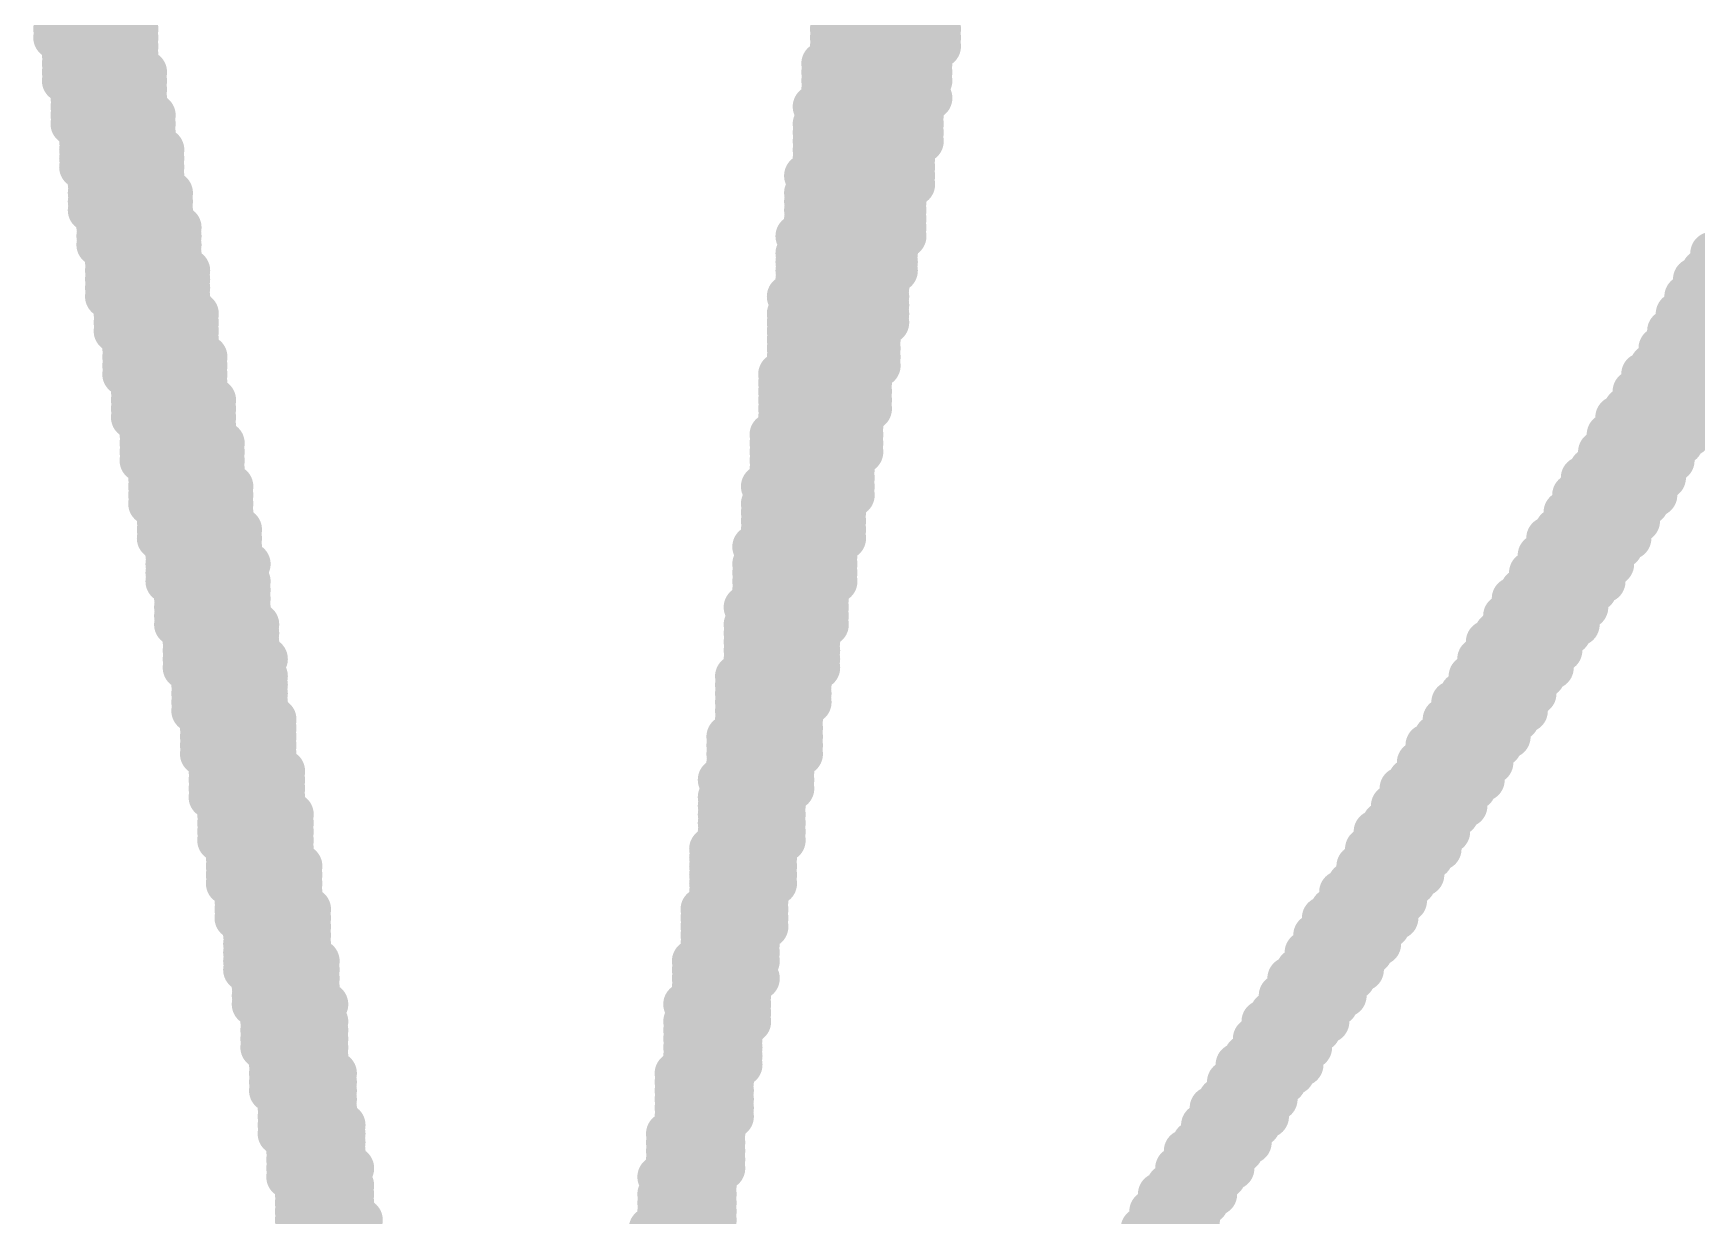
# Model space of a CAD drawing. Extents: x 0 to 224, y 0 to 219.
# Drawn here: x 15.682 to 17.64, y 41.163 to 42.555 of the extents above; entities that cross this region are included whole.
import ezdxf

# ---------------------------------------------------------------- set-up
doc = ezdxf.new("R2010")
doc.units = 0
doc.layers.add('2D_LINE_26', color=5, linetype='CONTINUOUS')

# ---------------------------------------------------------------- blocks, each defined once
blk = doc.blocks.new('SMOOTH_0$0508')
at = {"const_width": 0.0254}
blk.add_lwpolyline([(-0.0127, 0, 1), (0.0127, 0, 1)], format="xyb", close=True, dxfattribs=at)
blk = doc.blocks.new('DRAWING_1')
at = {"layer": '2D_LINE_26', "const_width": 0.0508}
for points in [[(3.00736, 12.10056), (3.09372, 12.10056)], [(3.92176, 12.10056), (4.04876, 12.10056)], [(3.00736, 12.0904), (3.09372, 12.0904)], [(3.00736, 12.08024), (3.10388, 12.08024)], [(3.92176, 12.0904), (4.04876, 12.0904)], [(3.92176, 12.08024), (4.04876, 12.08024)], [(3.00736, 12.07008), (3.10388, 12.07008)], [(3.01752, 12.05992), (3.10388, 12.05992)], [(3.92176, 12.07008), (4.04876, 12.07008)], [(3.92176, 12.05992), (4.04876, 12.05992)], [(3.01752, 12.04976), (3.10388, 12.04976)], [(3.01752, 12.0396), (3.10388, 12.0396)], [(3.9116, 12.0396), (4.0386, 12.0396)], [(3.92176, 12.04976), (4.0386, 12.04976)], [(3.01752, 12.02944), (3.11404, 12.02944)], [(3.01752, 12.01928), (3.11404, 12.01928)], [(3.9116, 12.02944), (4.0386, 12.02944)], [(3.9116, 12.01928), (4.0386, 12.01928)], [(3.02768, 12.00912), (3.11404, 12.00912)], [(3.02768, 11.99896), (3.11404, 11.99896)], [(3.9116, 12.00912), (4.02844, 12.00912)], [(3.9116, 11.99896), (4.0386, 11.99896)], [(3.02768, 11.9888), (3.11404, 11.9888)], [(3.90144, 11.9888), (4.02844, 11.9888)], [(3.02768, 11.97864), (3.1242, 11.97864)], [(3.02768, 11.96848), (3.1242, 11.96848)], [(3.90144, 11.96848), (4.02844, 11.96848)], [(3.9116, 11.97864), (4.02844, 11.97864)], [(3.03784, 11.95832), (3.1242, 11.95832)], [(3.03784, 11.94816), (3.1242, 11.94816)], [(3.90144, 11.95832), (4.02844, 11.95832)], [(3.90144, 11.94816), (4.02844, 11.94816)], [(3.03784, 11.938), (3.13436, 11.938)], [(3.03784, 11.92784), (3.13436, 11.92784)], [(3.90144, 11.938), (4.01828, 11.938)], [(3.90144, 11.92784), (4.01828, 11.92784)], [(3.03784, 11.91768), (3.13436, 11.91768)], [(3.048, 11.90752), (3.13436, 11.90752)], [(3.89128, 11.90752), (4.01828, 11.90752)], [(3.90144, 11.91768), (4.01828, 11.91768)], [(3.048, 11.89736), (3.13436, 11.89736)], [(3.048, 11.8872), (3.14452, 11.8872)], [(3.89128, 11.8872), (4.00812, 11.8872)], [(3.90144, 11.89736), (4.01828, 11.89736)], [(3.048, 11.87704), (3.14452, 11.87704)], [(3.048, 11.86688), (3.14452, 11.86688)], [(3.89128, 11.87704), (4.00812, 11.87704)], [(3.89128, 11.86688), (4.00812, 11.86688)], [(3.05816, 11.85672), (3.14452, 11.85672)], [(3.05816, 11.84656), (3.15468, 11.84656)], [(3.89128, 11.85672), (4.00812, 11.85672)], [(3.89128, 11.84656), (4.00812, 11.84656)], [(3.05816, 11.8364), (3.15468, 11.8364)], [(3.05816, 11.82624), (3.15468, 11.82624)], [(3.88112, 11.8364), (4.00812, 11.8364)], [(3.89128, 11.82624), (3.99796, 11.82624)], [(3.06832, 11.81608), (3.15468, 11.81608)], [(3.06832, 11.80592), (3.15468, 11.80592)], [(3.88112, 11.81608), (3.99796, 11.81608)], [(3.88112, 11.80592), (3.99796, 11.80592)], [(4.95808, 11.81608), (5.04444, 11.81608)], [(4.95808, 11.80592), (5.04444, 11.80592)], [(3.06832, 11.79576), (3.16484, 11.79576)], [(3.06832, 11.7856), (3.16484, 11.7856)], [(3.88112, 11.79576), (3.99796, 11.79576)], [(3.88112, 11.7856), (3.9878, 11.7856)], [(4.93776, 11.7856), (5.03428, 11.7856)], [(4.94792, 11.79576), (5.03428, 11.79576)], [(3.06832, 11.77544), (3.16484, 11.77544)], [(3.06832, 11.76528), (3.16484, 11.76528)], [(3.87096, 11.76528), (3.9878, 11.76528)], [(3.88112, 11.77544), (3.9878, 11.77544)], [(4.9276, 11.76528), (5.02412, 11.76528)], [(4.93776, 11.77544), (5.02412, 11.77544)], [(3.07848, 11.75512), (3.16484, 11.75512)], [(3.07848, 11.74496), (3.175, 11.74496)], [(3.87096, 11.74496), (3.9878, 11.74496)], [(3.88112, 11.75512), (3.9878, 11.75512)], [(4.91744, 11.74496), (5.0038, 11.74496)], [(4.9276, 11.75512), (5.01396, 11.75512)], [(3.07848, 11.7348), (3.175, 11.7348)], [(3.07848, 11.72464), (3.175, 11.72464)], [(3.87096, 11.7348), (3.9878, 11.7348)], [(3.87096, 11.72464), (3.97764, 11.72464)], [(4.90728, 11.72464), (4.99364, 11.72464)], [(4.91744, 11.7348), (5.0038, 11.7348)], [(3.08864, 11.71448), (3.175, 11.71448)], [(3.87096, 11.71448), (3.97764, 11.71448)], [(4.90728, 11.71448), (4.99364, 11.71448)], [(3.08864, 11.70432), (3.175, 11.70432)], [(3.08864, 11.69416), (3.18516, 11.69416)], [(3.87096, 11.70432), (3.97764, 11.70432)], [(3.87096, 11.69416), (3.97764, 11.69416)], [(4.89712, 11.70432), (4.98348, 11.70432)], [(4.89712, 11.69416), (4.98348, 11.69416)], [(3.08864, 11.684), (3.18516, 11.684)], [(3.08864, 11.67384), (3.18516, 11.67384)], [(3.8608, 11.67384), (3.96748, 11.67384)], [(3.87096, 11.684), (3.97764, 11.684)], [(4.8768, 11.67384), (4.97332, 11.67384)], [(4.88696, 11.684), (4.97332, 11.684)], [(3.0988, 11.66368), (3.18516, 11.66368)], [(3.0988, 11.65352), (3.18516, 11.65352)], [(3.8608, 11.66368), (3.96748, 11.66368)], [(3.8608, 11.65352), (3.96748, 11.65352)], [(4.86664, 11.65352), (4.96316, 11.65352)], [(4.8768, 11.66368), (4.96316, 11.66368)], [(3.0988, 11.64336), (3.19532, 11.64336)], [(3.0988, 11.6332), (3.19532, 11.6332)], [(3.8608, 11.64336), (3.96748, 11.64336)], [(3.8608, 11.6332), (3.96748, 11.6332)], [(4.85648, 11.6332), (4.94284, 11.6332)], [(4.86664, 11.64336), (4.953, 11.64336)], [(3.0988, 11.62304), (3.19532, 11.62304)], [(3.10896, 11.61288), (3.19532, 11.61288)], [(3.8608, 11.62304), (3.95732, 11.62304)], [(3.8608, 11.61288), (3.95732, 11.61288)], [(4.84632, 11.62304), (4.94284, 11.62304)], [(4.84632, 11.61288), (4.93268, 11.61288)], [(3.10896, 11.60272), (3.19532, 11.60272)], [(3.10896, 11.59256), (3.20548, 11.59256)], [(3.85064, 11.60272), (3.95732, 11.60272)], [(3.85064, 11.59256), (3.95732, 11.59256)], [(4.83616, 11.60272), (4.93268, 11.60272)], [(4.83616, 11.59256), (4.92252, 11.59256)], [(3.10896, 11.5824), (3.20548, 11.5824)], [(3.10896, 11.57224), (3.20548, 11.57224)], [(3.85064, 11.5824), (3.95732, 11.5824)], [(3.85064, 11.57224), (3.94716, 11.57224)], [(4.826, 11.5824), (4.91236, 11.5824)], [(4.826, 11.57224), (4.91236, 11.57224)], [(3.11912, 11.56208), (3.20548, 11.56208)], [(3.11912, 11.55192), (3.20548, 11.55192)], [(3.85064, 11.56208), (3.94716, 11.56208)], [(3.85064, 11.55192), (3.94716, 11.55192)], [(4.80568, 11.55192), (4.9022, 11.55192)], [(4.81584, 11.56208), (4.9022, 11.56208)], [(3.11912, 11.54176), (3.21564, 11.54176)], [(3.11912, 11.5316), (3.21564, 11.5316)], [(3.84048, 11.54176), (3.94716, 11.54176)], [(3.85064, 11.5316), (3.94716, 11.5316)], [(4.79552, 11.5316), (4.89204, 11.5316)], [(4.80568, 11.54176), (4.89204, 11.54176)], [(3.11912, 11.52144), (3.21564, 11.52144)], [(3.12928, 11.51128), (3.21564, 11.51128)], [(3.84048, 11.52144), (3.937, 11.52144)], [(3.84048, 11.51128), (3.937, 11.51128)], [(4.78536, 11.51128), (4.87172, 11.51128)], [(4.79552, 11.52144), (4.88188, 11.52144)], [(3.12928, 11.50112), (3.21564, 11.50112)], [(3.12928, 11.49096), (3.2258, 11.49096)], [(3.84048, 11.50112), (3.937, 11.50112)], [(3.84048, 11.49096), (3.937, 11.49096)], [(4.7752, 11.49096), (4.86156, 11.49096)], [(4.78536, 11.50112), (4.87172, 11.50112)], [(3.12928, 11.4808), (3.2258, 11.4808)], [(3.13944, 11.47064), (3.2258, 11.47064)], [(3.83032, 11.47064), (3.92684, 11.47064)], [(3.84048, 11.4808), (3.937, 11.4808)], [(4.76504, 11.4808), (4.86156, 11.4808)], [(4.76504, 11.47064), (4.8514, 11.47064)], [(3.13944, 11.46048), (3.2258, 11.46048)], [(3.84048, 11.46048), (3.92684, 11.46048)], [(4.75488, 11.46048), (4.84124, 11.46048)], [(3.13944, 11.45032), (3.23596, 11.45032)], [(3.13944, 11.44016), (3.2258, 11.44016)], [(3.83032, 11.45032), (3.92684, 11.45032)], [(3.83032, 11.44016), (3.92684, 11.44016)], [(4.74472, 11.44016), (4.83108, 11.44016)], [(4.75488, 11.45032), (4.84124, 11.45032)], [(3.13944, 11.43), (3.23596, 11.43)], [(3.1496, 11.41984), (3.23596, 11.41984)], [(3.83032, 11.43), (3.92684, 11.43)], [(3.83032, 11.41984), (3.91668, 11.41984)], [(4.73456, 11.41984), (4.82092, 11.41984)], [(4.74472, 11.43), (4.83108, 11.43)], [(3.1496, 11.40968), (3.23596, 11.40968)], [(3.1496, 11.39952), (3.23596, 11.39952)], [(3.82016, 11.39952), (3.91668, 11.39952)], [(3.83032, 11.40968), (3.91668, 11.40968)], [(4.7244, 11.40968), (4.81076, 11.40968)], [(4.7244, 11.39952), (4.81076, 11.39952)], [(3.1496, 11.38936), (3.23596, 11.38936)], [(3.1496, 11.3792), (3.24612, 11.3792)], [(3.82016, 11.3792), (3.91668, 11.3792)], [(3.83032, 11.38936), (3.91668, 11.38936)], [(4.71424, 11.38936), (4.8006, 11.38936)], [(4.71424, 11.3792), (4.8006, 11.3792)], [(3.15976, 11.36904), (3.24612, 11.36904)], [(3.15976, 11.35888), (3.24612, 11.35888)], [(3.82016, 11.36904), (3.90652, 11.36904)], [(3.82016, 11.35888), (3.90652, 11.35888)], [(4.69392, 11.35888), (4.78028, 11.35888)], [(4.70408, 11.36904), (4.79044, 11.36904)], [(3.15976, 11.34872), (3.24612, 11.34872)], [(3.15976, 11.33856), (3.25628, 11.33856)], [(3.82016, 11.34872), (3.90652, 11.34872)], [(3.82016, 11.33856), (3.90652, 11.33856)], [(4.68376, 11.33856), (4.77012, 11.33856)], [(4.69392, 11.34872), (4.78028, 11.34872)], [(3.15976, 11.3284), (3.24612, 11.3284)], [(3.16992, 11.31824), (3.25628, 11.31824)], [(3.81, 11.31824), (3.89636, 11.31824)], [(3.82016, 11.3284), (3.90652, 11.3284)], [(4.6736, 11.31824), (4.75996, 11.31824)], [(4.68376, 11.3284), (4.77012, 11.3284)], [(3.16992, 11.30808), (3.25628, 11.30808)], [(3.16992, 11.29792), (3.25628, 11.29792)], [(3.81, 11.30808), (3.89636, 11.30808)], [(3.81, 11.29792), (3.89636, 11.29792)], [(4.66344, 11.29792), (4.7498, 11.29792)], [(4.6736, 11.30808), (4.7498, 11.30808)], [(3.16992, 11.28776), (3.25628, 11.28776)], [(3.16992, 11.2776), (3.25628, 11.2776)], [(3.81, 11.28776), (3.89636, 11.28776)], [(3.81, 11.2776), (3.8862, 11.2776)], [(4.65328, 11.28776), (4.73964, 11.28776)], [(4.65328, 11.2776), (4.73964, 11.2776)], [(3.18008, 11.26744), (3.26644, 11.26744)], [(3.18008, 11.25728), (3.26644, 11.25728)], [(3.81, 11.26744), (3.8862, 11.26744)], [(3.81, 11.25728), (3.8862, 11.25728)], [(4.64312, 11.26744), (4.72948, 11.26744)], [(4.64312, 11.25728), (4.71932, 11.25728)], [(3.18008, 11.24712), (3.26644, 11.24712)], [(3.18008, 11.23696), (3.26644, 11.23696)], [(3.79984, 11.24712), (3.8862, 11.24712)], [(3.79984, 11.23696), (3.8862, 11.23696)], [(4.6228, 11.23696), (4.70916, 11.23696)], [(4.63296, 11.24712), (4.71932, 11.24712)], [(3.18008, 11.2268), (3.26644, 11.2268)], [(3.19024, 11.21664), (3.26644, 11.21664)], [(3.79984, 11.2268), (3.8862, 11.2268)], [(3.79984, 11.21664), (3.87604, 11.21664)], [(4.61264, 11.21664), (4.699, 11.21664)], [(4.6228, 11.2268), (4.699, 11.2268)], [(3.19024, 11.20648), (3.2766, 11.20648)], [(3.19024, 11.19632), (3.2766, 11.19632)], [(3.78968, 11.19632), (3.87604, 11.19632)], [(3.79984, 11.20648), (3.87604, 11.20648)], [(4.60248, 11.19632), (4.68884, 11.19632)], [(4.61264, 11.20648), (4.68884, 11.20648)], [(3.19024, 11.18616), (3.2766, 11.18616)], [(3.79984, 11.18616), (3.87604, 11.18616)], [(4.59232, 11.18616), (4.67868, 11.18616)], [(3.19024, 11.176), (3.2766, 11.176)], [(3.2004, 11.16584), (3.2766, 11.16584)], [(3.78968, 11.176), (3.86588, 11.176)], [(3.78968, 11.16584), (3.86588, 11.16584)], [(4.58216, 11.16584), (4.66852, 11.16584)], [(4.59232, 11.176), (4.66852, 11.176)], [(3.2004, 11.15568), (3.28676, 11.15568)], [(3.2004, 11.14552), (3.28676, 11.14552)], [(3.78968, 11.15568), (3.86588, 11.15568)], [(3.78968, 11.14552), (3.86588, 11.14552)], [(4.572, 11.14552), (4.6482, 11.14552)], [(4.58216, 11.15568), (4.65836, 11.15568)], [(3.2004, 11.13536), (3.28676, 11.13536)], [(3.2004, 11.1252), (3.28676, 11.1252)], [(3.78968, 11.13536), (3.86588, 11.13536)], [(3.78968, 11.1252), (3.86588, 11.1252)], [(4.56184, 11.13536), (4.6482, 11.13536)], [(4.56184, 11.1252), (4.63804, 11.1252)], [(3.21056, 11.11504), (3.28676, 11.11504)], [(3.21056, 11.10488), (3.28676, 11.10488)], [(3.77952, 11.11504), (3.85572, 11.11504)], [(3.77952, 11.10488), (3.85572, 11.10488)], [(4.55168, 11.11504), (4.63804, 11.11504)], [(4.55168, 11.10488), (4.62788, 11.10488)], [(3.21056, 11.09472), (3.29692, 11.09472)], [(3.21056, 11.08456), (3.29692, 11.08456)], [(3.77952, 11.09472), (3.85572, 11.09472)], [(3.77952, 11.08456), (3.85572, 11.08456)], [(4.54152, 11.09472), (4.61772, 11.09472)], [(4.54152, 11.08456), (4.61772, 11.08456)], [(3.21056, 11.0744), (3.29692, 11.0744)], [(3.22072, 11.06424), (3.29692, 11.06424)], [(3.77952, 11.0744), (3.85572, 11.0744)], [(3.77952, 11.06424), (3.84556, 11.06424)], [(4.5212, 11.06424), (4.5974, 11.06424)], [(4.53136, 11.0744), (4.60756, 11.0744)], [(3.22072, 11.05408), (3.29692, 11.05408)], [(3.22072, 11.04392), (3.30708, 11.04392)], [(3.76936, 11.04392), (3.84556, 11.04392)], [(3.77952, 11.05408), (3.84556, 11.05408)], [(4.51104, 11.04392), (4.58724, 11.04392)], [(4.5212, 11.05408), (4.5974, 11.05408)], [(3.22072, 11.03376), (3.30708, 11.03376)], [(3.23088, 11.0236), (3.30708, 11.0236)], [(3.76936, 11.03376), (3.84556, 11.03376)], [(3.76936, 11.0236), (3.84556, 11.0236)], [(4.50088, 11.03376), (4.58724, 11.03376)], [(4.50088, 11.0236), (4.57708, 11.0236)], [(3.23088, 11.01344), (3.30708, 11.01344)], [(3.23088, 11.00328), (3.30708, 11.00328)], [(3.76936, 11.01344), (3.8354, 11.01344)], [(3.76936, 11.00328), (3.8354, 11.00328)], [(4.49072, 11.01344), (4.56692, 11.01344)], [(4.49072, 11.00328), (4.56692, 11.00328)], [(3.23088, 10.99312), (3.30708, 10.99312)], [(3.23088, 10.98296), (3.31724, 10.98296)], [(3.7592, 10.98296), (3.8354, 10.98296)], [(3.76936, 10.99312), (3.8354, 10.99312)], [(4.48056, 10.99312), (4.55676, 10.99312)], [(4.48056, 10.98296), (4.5466, 10.98296)], [(3.23088, 10.9728), (3.31724, 10.9728)], [(3.24104, 10.96264), (3.31724, 10.96264)], [(3.7592, 10.9728), (3.82524, 10.9728)], [(3.7592, 10.96264), (3.8354, 10.96264)], [(4.46024, 10.96264), (4.53644, 10.96264)], [(4.4704, 10.9728), (4.5466, 10.9728)], [(3.24104, 10.95248), (3.31724, 10.95248)], [(3.24104, 10.94232), (3.31724, 10.94232)], [(3.7592, 10.95248), (3.82524, 10.95248)], [(3.7592, 10.94232), (3.82524, 10.94232)], [(4.45008, 10.94232), (4.52628, 10.94232)], [(4.46024, 10.95248), (4.52628, 10.95248)], [(3.24104, 10.93216), (3.3274, 10.93216)], [(3.2512, 10.922), (3.31724, 10.922)], [(3.74904, 10.93216), (3.82524, 10.93216)], [(3.7592, 10.922), (3.82524, 10.922)], [(4.43992, 10.922), (4.50596, 10.922)], [(4.45008, 10.93216), (4.51612, 10.93216)], [(3.2512, 10.91184), (3.3274, 10.91184)], [(3.74904, 10.91184), (3.82524, 10.91184)], [(4.42976, 10.91184), (4.50596, 10.91184)], [(3.2512, 10.90168), (3.3274, 10.90168)], [(3.2512, 10.89152), (3.3274, 10.89152)], [(3.74904, 10.90168), (3.81508, 10.90168)], [(3.74904, 10.89152), (3.81508, 10.89152)], [(4.4196, 10.89152), (4.48564, 10.89152)], [(4.42976, 10.90168), (4.4958, 10.90168)], [(3.2512, 10.88136), (3.3274, 10.88136)], [(3.26136, 10.8712), (3.3274, 10.8712)], [(3.74904, 10.88136), (3.81508, 10.88136)], [(3.74904, 10.8712), (3.81508, 10.8712)], [(4.40944, 10.8712), (4.47548, 10.8712)], [(4.4196, 10.88136), (4.48564, 10.88136)], [(3.26136, 10.86104), (3.3274, 10.86104)], [(3.26136, 10.85088), (3.33756, 10.85088)], [(3.73888, 10.85088), (3.80492, 10.85088)], [(3.74904, 10.86104), (3.81508, 10.86104)], [(4.39928, 10.86104), (4.47548, 10.86104)], [(4.39928, 10.85088), (4.46532, 10.85088)], [(3.26136, 10.84072), (3.33756, 10.84072)], [(3.26136, 10.83056), (3.33756, 10.83056)], [(3.73888, 10.84072), (3.80492, 10.84072)], [(3.73888, 10.83056), (3.80492, 10.83056)], [(4.38912, 10.84072), (4.45516, 10.84072)], [(4.38912, 10.83056), (4.445, 10.83056)], [(3.27152, 10.8204), (3.33756, 10.8204)], [(3.27152, 10.81024), (3.33756, 10.81024)], [(3.73888, 10.8204), (3.80492, 10.8204)], [(3.73888, 10.81024), (3.80492, 10.81024)], [(4.3688, 10.81024), (4.43484, 10.81024)], [(4.37896, 10.8204), (4.445, 10.8204)], [(3.27152, 10.80008), (3.33756, 10.80008)], [(3.27152, 10.78992), (3.34772, 10.78992)], [(3.73888, 10.80008), (3.80492, 10.80008)], [(3.73888, 10.78992), (3.79476, 10.78992)], [(4.35864, 10.78992), (4.42468, 10.78992)], [(4.3688, 10.80008), (4.43484, 10.80008)], [(3.27152, 10.77976), (3.34772, 10.77976)], [(3.28168, 10.7696), (3.34772, 10.7696)], [(3.72872, 10.77976), (3.79476, 10.77976)], [(3.72872, 10.7696), (3.79476, 10.7696)], [(4.34848, 10.7696), (4.41452, 10.7696)], [(4.35864, 10.77976), (4.41452, 10.77976)], [(3.28168, 10.75944), (3.34772, 10.75944)], [(3.28168, 10.74928), (3.34772, 10.74928)], [(3.72872, 10.75944), (3.79476, 10.75944)], [(3.72872, 10.74928), (3.79476, 10.74928)], [(4.33832, 10.75944), (4.40436, 10.75944)], [(4.33832, 10.74928), (4.3942, 10.74928)], [(3.28168, 10.73912), (3.35788, 10.73912)], [(3.28168, 10.72896), (3.34772, 10.72896)], [(3.71856, 10.72896), (3.7846, 10.72896)], [(3.72872, 10.73912), (3.79476, 10.73912)], [(4.32816, 10.73912), (4.3942, 10.73912)], [(4.32816, 10.72896), (4.38404, 10.72896)], [(3.29184, 10.7188), (3.35788, 10.7188)], [(3.29184, 10.70864), (3.35788, 10.70864)], [(3.71856, 10.70864), (3.7846, 10.70864)], [(3.72872, 10.7188), (3.7846, 10.7188)], [(4.30784, 10.70864), (4.37388, 10.70864)], [(4.318, 10.7188), (4.37388, 10.7188)], [(3.29184, 10.69848), (3.35788, 10.69848)], [(3.29184, 10.68832), (3.35788, 10.68832)], [(3.71856, 10.69848), (3.7846, 10.69848)], [(3.71856, 10.68832), (3.7846, 10.68832)], [(4.29768, 10.68832), (4.35356, 10.68832)], [(4.30784, 10.69848), (4.36372, 10.69848)], [(3.29184, 10.67816), (3.36804, 10.67816)], [(3.302, 10.668), (3.35788, 10.668)], [(3.7084, 10.668), (3.77444, 10.668)], [(3.71856, 10.67816), (3.7846, 10.67816)], [(4.28752, 10.668), (4.3434, 10.668)], [(4.29768, 10.67816), (4.35356, 10.67816)]]:
    blk.add_lwpolyline(points, dxfattribs=at)
at = {"layer": '2D_LINE_26'}
for p in [(3.00736, 12.10056), (3.09372, 12.10056), (3.92176, 12.10056), (4.04876, 12.10056), (3.00736, 12.0904), (3.00736, 12.08024), (3.09372, 12.0904), (3.10388, 12.08024), (3.92176, 12.0904), (3.92176, 12.08024), (4.04876, 12.0904), (4.04876, 12.08024), (3.00736, 12.07008), (3.01752, 12.05992), (3.10388, 12.07008), (3.10388, 12.05992), (3.92176, 12.07008), (3.92176, 12.05992), (4.04876, 12.07008), (4.04876, 12.05992), (3.01752, 12.04976), (3.01752, 12.0396), (3.10388, 12.04976), (3.10388, 12.0396), (3.9116, 12.0396), (3.92176, 12.04976), (4.0386, 12.04976), (4.0386, 12.0396), (3.01752, 12.02944), (3.01752, 12.01928), (3.11404, 12.02944), (3.11404, 12.01928), (3.9116, 12.02944), (3.9116, 12.01928), (4.0386, 12.02944), (4.0386, 12.01928), (3.02768, 12.00912), (3.02768, 11.99896), (3.11404, 12.00912), (3.11404, 11.99896), (3.9116, 12.00912), (3.9116, 11.99896), (4.02844, 12.00912), (4.0386, 11.99896), (3.02768, 11.9888), (3.11404, 11.9888), (3.90144, 11.9888), (4.02844, 11.9888), (3.02768, 11.97864), (3.02768, 11.96848), (3.1242, 11.97864), (3.1242, 11.96848), (3.90144, 11.96848), (3.9116, 11.97864), (4.02844, 11.97864), (4.02844, 11.96848), (3.03784, 11.95832), (3.03784, 11.94816), (3.1242, 11.95832), (3.1242, 11.94816), (3.90144, 11.95832), (3.90144, 11.94816), (4.02844, 11.95832), (4.02844, 11.94816), (3.03784, 11.938), (3.03784, 11.92784), (3.13436, 11.938), (3.13436, 11.92784), (3.90144, 11.938), (3.90144, 11.92784), (4.01828, 11.938), (4.01828, 11.92784), (3.03784, 11.91768), (3.048, 11.90752), (3.13436, 11.91768), (3.13436, 11.90752), (3.89128, 11.90752), (3.90144, 11.91768), (4.01828, 11.91768), (4.01828, 11.90752), (3.048, 11.89736), (3.048, 11.8872), (3.13436, 11.89736), (3.14452, 11.8872), (3.89128, 11.8872), (3.90144, 11.89736), (4.00812, 11.8872), (4.01828, 11.89736), (3.048, 11.87704), (3.048, 11.86688), (3.14452, 11.87704), (3.14452, 11.86688), (3.89128, 11.87704), (3.89128, 11.86688), (4.00812, 11.87704), (4.00812, 11.86688), (3.05816, 11.85672), (3.05816, 11.84656), (3.14452, 11.85672), (3.15468, 11.84656), (3.89128, 11.85672), (3.89128, 11.84656), (4.00812, 11.85672), (4.00812, 11.84656), (3.05816, 11.8364), (3.05816, 11.82624), (3.15468, 11.8364), (3.15468, 11.82624), (3.88112, 11.8364), (3.89128, 11.82624), (3.99796, 11.82624), (4.00812, 11.8364), (3.06832, 11.81608), (3.06832, 11.80592), (3.15468, 11.81608), (3.15468, 11.80592), (3.88112, 11.81608), (3.88112, 11.80592), (3.99796, 11.81608), (3.99796, 11.80592), (4.95808, 11.81608), (4.95808, 11.80592), (3.06832, 11.79576), (3.06832, 11.7856), (3.16484, 11.79576), (3.16484, 11.7856), (3.88112, 11.79576), (3.88112, 11.7856), (3.9878, 11.7856), (3.99796, 11.79576), (4.93776, 11.7856), (4.94792, 11.79576), (3.06832, 11.77544), (3.06832, 11.76528), (3.16484, 11.77544), (3.16484, 11.76528), (3.87096, 11.76528), (3.88112, 11.77544), (3.9878, 11.77544), (3.9878, 11.76528), (4.9276, 11.76528), (4.93776, 11.77544), (3.07848, 11.75512), (3.07848, 11.74496), (3.16484, 11.75512), (3.175, 11.74496), (3.87096, 11.74496), (3.88112, 11.75512), (3.9878, 11.75512), (3.9878, 11.74496), (4.91744, 11.74496), (4.9276, 11.75512), (3.07848, 11.7348), (3.07848, 11.72464), (3.175, 11.7348), (3.175, 11.72464), (3.87096, 11.7348), (3.87096, 11.72464), (3.97764, 11.72464), (3.9878, 11.7348), (4.90728, 11.72464), (4.91744, 11.7348), (3.08864, 11.71448), (3.175, 11.71448), (3.87096, 11.71448), (3.97764, 11.71448), (4.90728, 11.71448), (3.08864, 11.70432), (3.08864, 11.69416), (3.175, 11.70432), (3.18516, 11.69416), (3.87096, 11.70432), (3.87096, 11.69416), (3.97764, 11.70432), (3.97764, 11.69416), (4.89712, 11.70432), (4.89712, 11.69416), (3.08864, 11.684), (3.08864, 11.67384), (3.18516, 11.684), (3.18516, 11.67384), (3.8608, 11.67384), (3.87096, 11.684), (3.96748, 11.67384), (3.97764, 11.684), (4.8768, 11.67384), (4.88696, 11.684), (3.0988, 11.66368), (3.0988, 11.65352), (3.18516, 11.66368), (3.18516, 11.65352), (3.8608, 11.66368), (3.8608, 11.65352), (3.96748, 11.66368), (3.96748, 11.65352), (4.86664, 11.65352), (4.8768, 11.66368), (4.96316, 11.66368), (4.96316, 11.65352), (3.0988, 11.64336), (3.0988, 11.6332), (3.19532, 11.64336), (3.19532, 11.6332), (3.8608, 11.64336), (3.8608, 11.6332), (3.96748, 11.64336), (3.96748, 11.6332), (4.85648, 11.6332), (4.86664, 11.64336), (4.94284, 11.6332), (4.953, 11.64336), (3.0988, 11.62304), (3.10896, 11.61288), (3.19532, 11.62304), (3.19532, 11.61288), (3.8608, 11.62304), (3.8608, 11.61288), (3.95732, 11.62304), (3.95732, 11.61288), (4.84632, 11.62304), (4.84632, 11.61288), (4.93268, 11.61288), (4.94284, 11.62304), (3.10896, 11.60272), (3.10896, 11.59256), (3.19532, 11.60272), (3.20548, 11.59256), (3.85064, 11.60272), (3.85064, 11.59256), (3.95732, 11.60272), (3.95732, 11.59256), (4.83616, 11.60272), (4.83616, 11.59256), (4.92252, 11.59256), (4.93268, 11.60272), (3.10896, 11.5824), (3.10896, 11.57224), (3.20548, 11.5824), (3.20548, 11.57224), (3.85064, 11.5824), (3.85064, 11.57224), (3.94716, 11.57224), (3.95732, 11.5824), (4.826, 11.5824), (4.826, 11.57224), (4.91236, 11.5824), (4.91236, 11.57224), (3.11912, 11.56208), (3.11912, 11.55192), (3.20548, 11.56208), (3.20548, 11.55192), (3.85064, 11.56208), (3.85064, 11.55192), (3.94716, 11.56208), (3.94716, 11.55192), (4.80568, 11.55192), (4.81584, 11.56208), (4.9022, 11.56208), (4.9022, 11.55192), (3.11912, 11.54176), (3.11912, 11.5316), (3.21564, 11.54176), (3.21564, 11.5316), (3.84048, 11.54176), (3.85064, 11.5316), (3.94716, 11.54176), (3.94716, 11.5316), (4.79552, 11.5316), (4.80568, 11.54176), (4.89204, 11.54176), (4.89204, 11.5316), (3.11912, 11.52144), (3.12928, 11.51128), (3.21564, 11.52144), (3.21564, 11.51128), (3.84048, 11.52144), (3.84048, 11.51128), (3.937, 11.52144), (3.937, 11.51128), (4.78536, 11.51128), (4.79552, 11.52144), (4.87172, 11.51128), (4.88188, 11.52144), (3.12928, 11.50112), (3.12928, 11.49096), (3.21564, 11.50112), (3.2258, 11.49096), (3.84048, 11.50112), (3.84048, 11.49096), (3.937, 11.50112), (3.937, 11.49096), (4.7752, 11.49096), (4.78536, 11.50112), (4.86156, 11.49096), (4.87172, 11.50112), (3.12928, 11.4808), (3.13944, 11.47064), (3.2258, 11.4808), (3.2258, 11.47064), (3.83032, 11.47064), (3.84048, 11.4808), (3.92684, 11.47064), (3.937, 11.4808), (4.76504, 11.4808), (4.76504, 11.47064), (4.8514, 11.47064), (4.86156, 11.4808), (3.13944, 11.46048), (3.2258, 11.46048), (3.84048, 11.46048), (3.92684, 11.46048), (4.75488, 11.46048), (4.84124, 11.46048), (3.13944, 11.45032), (3.13944, 11.44016), (3.2258, 11.44016), (3.23596, 11.45032), (3.83032, 11.45032), (3.83032, 11.44016), (3.92684, 11.45032), (3.92684, 11.44016), (4.74472, 11.44016), (4.75488, 11.45032), (4.83108, 11.44016), (4.84124, 11.45032), (3.13944, 11.43), (3.1496, 11.41984), (3.23596, 11.43), (3.23596, 11.41984), (3.83032, 11.43), (3.83032, 11.41984), (3.91668, 11.41984), (3.92684, 11.43), (4.73456, 11.41984), (4.74472, 11.43), (4.82092, 11.41984), (4.83108, 11.43), (3.1496, 11.40968), (3.1496, 11.39952), (3.23596, 11.40968), (3.23596, 11.39952), (3.82016, 11.39952), (3.83032, 11.40968), (3.91668, 11.40968), (3.91668, 11.39952), (4.7244, 11.40968), (4.7244, 11.39952), (4.81076, 11.40968), (4.81076, 11.39952), (3.1496, 11.38936), (3.1496, 11.3792), (3.23596, 11.38936), (3.24612, 11.3792), (3.82016, 11.3792), (3.83032, 11.38936), (3.91668, 11.38936), (3.91668, 11.3792), (4.71424, 11.38936), (4.71424, 11.3792), (4.8006, 11.38936), (4.8006, 11.3792), (3.15976, 11.36904), (3.15976, 11.35888), (3.24612, 11.36904), (3.24612, 11.35888), (3.82016, 11.36904), (3.82016, 11.35888), (3.90652, 11.36904), (3.90652, 11.35888), (4.69392, 11.35888), (4.70408, 11.36904), (4.78028, 11.35888), (4.79044, 11.36904), (3.15976, 11.34872), (3.15976, 11.33856), (3.24612, 11.34872), (3.25628, 11.33856), (3.82016, 11.34872), (3.82016, 11.33856), (3.90652, 11.34872), (3.90652, 11.33856), (4.68376, 11.33856), (4.69392, 11.34872), (4.77012, 11.33856), (4.78028, 11.34872), (3.15976, 11.3284), (3.16992, 11.31824), (3.24612, 11.3284), (3.25628, 11.31824), (3.81, 11.31824), (3.82016, 11.3284), (3.89636, 11.31824), (3.90652, 11.3284), (4.6736, 11.31824), (4.68376, 11.3284), (4.75996, 11.31824), (4.77012, 11.3284), (3.16992, 11.30808), (3.16992, 11.29792), (3.25628, 11.30808), (3.25628, 11.29792), (3.81, 11.30808), (3.81, 11.29792), (3.89636, 11.30808), (3.89636, 11.29792), (4.66344, 11.29792), (4.6736, 11.30808), (4.7498, 11.30808), (4.7498, 11.29792), (3.16992, 11.28776), (3.16992, 11.2776), (3.25628, 11.28776), (3.25628, 11.2776), (3.81, 11.28776), (3.81, 11.2776), (3.8862, 11.2776), (3.89636, 11.28776), (4.65328, 11.28776), (4.65328, 11.2776), (4.73964, 11.28776), (4.73964, 11.2776), (3.18008, 11.26744), (3.18008, 11.25728), (3.26644, 11.26744), (3.26644, 11.25728), (3.81, 11.26744), (3.81, 11.25728), (3.8862, 11.26744), (3.8862, 11.25728), (4.64312, 11.26744), (4.64312, 11.25728), (4.71932, 11.25728), (4.72948, 11.26744), (3.18008, 11.24712), (3.18008, 11.23696), (3.26644, 11.24712), (3.26644, 11.23696), (3.79984, 11.24712), (3.79984, 11.23696), (3.8862, 11.24712), (3.8862, 11.23696), (4.6228, 11.23696), (4.63296, 11.24712), (4.70916, 11.23696), (4.71932, 11.24712), (3.18008, 11.2268), (3.19024, 11.21664), (3.26644, 11.2268), (3.26644, 11.21664), (3.79984, 11.2268), (3.79984, 11.21664), (3.87604, 11.21664), (3.8862, 11.2268), (4.61264, 11.21664), (4.6228, 11.2268), (4.699, 11.2268), (4.699, 11.21664), (3.19024, 11.20648), (3.19024, 11.19632), (3.2766, 11.20648), (3.2766, 11.19632), (3.78968, 11.19632), (3.79984, 11.20648), (3.87604, 11.20648), (3.87604, 11.19632), (4.60248, 11.19632), (4.61264, 11.20648), (4.68884, 11.20648), (4.68884, 11.19632), (3.19024, 11.18616), (3.2766, 11.18616), (3.79984, 11.18616), (3.87604, 11.18616), (4.59232, 11.18616), (4.67868, 11.18616), (3.19024, 11.176), (3.2004, 11.16584), (3.2766, 11.176), (3.2766, 11.16584), (3.78968, 11.176), (3.78968, 11.16584), (3.86588, 11.176), (3.86588, 11.16584), (4.58216, 11.16584), (4.59232, 11.176), (4.66852, 11.176), (4.66852, 11.16584), (3.2004, 11.15568), (3.2004, 11.14552), (3.28676, 11.15568), (3.28676, 11.14552), (3.78968, 11.15568), (3.78968, 11.14552), (3.86588, 11.15568), (3.86588, 11.14552), (4.572, 11.14552), (4.58216, 11.15568), (4.6482, 11.14552), (4.65836, 11.15568), (3.2004, 11.13536), (3.2004, 11.1252), (3.28676, 11.13536), (3.28676, 11.1252), (3.78968, 11.13536), (3.78968, 11.1252), (3.86588, 11.13536), (3.86588, 11.1252), (4.56184, 11.13536), (4.56184, 11.1252), (4.63804, 11.1252), (4.6482, 11.13536), (3.21056, 11.11504), (3.21056, 11.10488), (3.28676, 11.11504), (3.28676, 11.10488), (3.77952, 11.11504), (3.77952, 11.10488), (3.85572, 11.11504), (3.85572, 11.10488), (4.55168, 11.11504), (4.55168, 11.10488), (4.62788, 11.10488), (4.63804, 11.11504), (3.21056, 11.09472), (3.21056, 11.08456), (3.29692, 11.09472), (3.29692, 11.08456), (3.77952, 11.09472), (3.77952, 11.08456), (3.85572, 11.09472), (3.85572, 11.08456), (4.54152, 11.09472), (4.54152, 11.08456), (4.61772, 11.09472), (4.61772, 11.08456), (3.21056, 11.0744), (3.22072, 11.06424), (3.29692, 11.0744), (3.29692, 11.06424), (3.77952, 11.0744), (3.77952, 11.06424), (3.84556, 11.06424), (3.85572, 11.0744), (4.5212, 11.06424), (4.53136, 11.0744), (4.5974, 11.06424), (4.60756, 11.0744), (3.22072, 11.05408), (3.22072, 11.04392), (3.29692, 11.05408), (3.30708, 11.04392), (3.76936, 11.04392), (3.77952, 11.05408), (3.84556, 11.05408), (3.84556, 11.04392), (4.51104, 11.04392), (4.5212, 11.05408), (4.58724, 11.04392), (4.5974, 11.05408), (3.22072, 11.03376), (3.23088, 11.0236), (3.30708, 11.03376), (3.30708, 11.0236), (3.76936, 11.03376), (3.76936, 11.0236), (3.84556, 11.03376), (3.84556, 11.0236), (4.50088, 11.03376), (4.50088, 11.0236), (4.57708, 11.0236), (4.58724, 11.03376), (3.23088, 11.01344), (3.23088, 11.00328), (3.30708, 11.01344), (3.30708, 11.00328), (3.76936, 11.01344), (3.76936, 11.00328), (3.8354, 11.01344), (3.8354, 11.00328), (4.49072, 11.01344), (4.49072, 11.00328), (4.56692, 11.01344), (4.56692, 11.00328), (3.23088, 10.99312), (3.23088, 10.98296), (3.30708, 10.99312), (3.31724, 10.98296), (3.7592, 10.98296), (3.76936, 10.99312), (3.8354, 10.99312), (3.8354, 10.98296), (4.48056, 10.99312), (4.48056, 10.98296), (4.5466, 10.98296), (4.55676, 10.99312), (3.23088, 10.9728), (3.24104, 10.96264), (3.31724, 10.9728), (3.31724, 10.96264), (3.7592, 10.9728), (3.7592, 10.96264), (3.82524, 10.9728), (3.8354, 10.96264), (4.46024, 10.96264), (4.4704, 10.9728), (4.53644, 10.96264), (4.5466, 10.9728), (3.24104, 10.95248), (3.24104, 10.94232), (3.31724, 10.95248), (3.31724, 10.94232), (3.7592, 10.95248), (3.7592, 10.94232), (3.82524, 10.95248), (3.82524, 10.94232), (4.45008, 10.94232), (4.46024, 10.95248), (4.52628, 10.95248), (4.52628, 10.94232), (3.24104, 10.93216), (3.2512, 10.922), (3.31724, 10.922), (3.3274, 10.93216), (3.74904, 10.93216), (3.7592, 10.922), (3.82524, 10.93216), (3.82524, 10.922), (4.43992, 10.922), (4.45008, 10.93216), (4.50596, 10.922), (4.51612, 10.93216), (3.2512, 10.91184), (3.3274, 10.91184), (3.74904, 10.91184), (3.82524, 10.91184), (4.42976, 10.91184), (4.50596, 10.91184), (3.2512, 10.90168), (3.2512, 10.89152), (3.3274, 10.90168), (3.3274, 10.89152), (3.74904, 10.90168), (3.74904, 10.89152), (3.81508, 10.90168), (3.81508, 10.89152), (4.4196, 10.89152), (4.42976, 10.90168), (4.48564, 10.89152), (4.4958, 10.90168), (3.2512, 10.88136), (3.26136, 10.8712), (3.3274, 10.88136), (3.3274, 10.8712), (3.74904, 10.88136), (3.74904, 10.8712), (3.81508, 10.88136), (3.81508, 10.8712), (4.40944, 10.8712), (4.4196, 10.88136), (4.47548, 10.8712), (4.48564, 10.88136), (3.26136, 10.86104), (3.26136, 10.85088), (3.3274, 10.86104), (3.33756, 10.85088), (3.73888, 10.85088), (3.74904, 10.86104), (3.80492, 10.85088), (3.81508, 10.86104), (4.39928, 10.86104), (4.39928, 10.85088), (4.46532, 10.85088), (4.47548, 10.86104), (3.26136, 10.84072), (3.26136, 10.83056), (3.33756, 10.84072), (3.33756, 10.83056), (3.73888, 10.84072), (3.73888, 10.83056), (3.80492, 10.84072), (3.80492, 10.83056), (4.38912, 10.84072), (4.38912, 10.83056), (4.445, 10.83056), (4.45516, 10.84072), (3.27152, 10.8204), (3.27152, 10.81024), (3.33756, 10.8204), (3.33756, 10.81024), (3.73888, 10.8204), (3.73888, 10.81024), (3.80492, 10.8204), (3.80492, 10.81024), (4.3688, 10.81024), (4.37896, 10.8204), (4.43484, 10.81024), (4.445, 10.8204), (3.27152, 10.80008), (3.27152, 10.78992), (3.33756, 10.80008), (3.34772, 10.78992), (3.73888, 10.80008), (3.73888, 10.78992), (3.79476, 10.78992), (3.80492, 10.80008), (4.35864, 10.78992), (4.3688, 10.80008), (4.42468, 10.78992), (4.43484, 10.80008), (3.27152, 10.77976), (3.28168, 10.7696), (3.34772, 10.77976), (3.34772, 10.7696), (3.72872, 10.77976), (3.72872, 10.7696), (3.79476, 10.77976), (3.79476, 10.7696), (4.34848, 10.7696), (4.35864, 10.77976), (4.41452, 10.77976), (4.41452, 10.7696), (3.28168, 10.75944), (3.28168, 10.74928), (3.34772, 10.75944), (3.34772, 10.74928), (3.72872, 10.75944), (3.72872, 10.74928), (3.79476, 10.75944), (3.79476, 10.74928), (4.33832, 10.75944), (4.33832, 10.74928), (4.3942, 10.74928), (4.40436, 10.75944), (3.28168, 10.73912), (3.28168, 10.72896), (3.34772, 10.72896), (3.35788, 10.73912), (3.71856, 10.72896), (3.72872, 10.73912), (3.7846, 10.72896), (3.79476, 10.73912), (4.32816, 10.73912), (4.32816, 10.72896), (4.38404, 10.72896), (4.3942, 10.73912), (3.29184, 10.7188), (3.29184, 10.70864), (3.35788, 10.7188), (3.35788, 10.70864), (3.71856, 10.70864), (3.72872, 10.7188), (3.7846, 10.7188), (3.7846, 10.70864), (4.30784, 10.70864), (4.318, 10.7188), (4.37388, 10.7188), (4.37388, 10.70864), (3.29184, 10.69848), (3.29184, 10.68832), (3.35788, 10.69848), (3.35788, 10.68832), (3.71856, 10.69848), (3.71856, 10.68832), (3.7846, 10.69848), (3.7846, 10.68832), (4.29768, 10.68832), (4.30784, 10.69848), (4.35356, 10.68832), (4.36372, 10.69848), (3.29184, 10.67816), (3.302, 10.668), (3.35788, 10.668), (3.36804, 10.67816), (3.7084, 10.668), (3.71856, 10.67816), (3.77444, 10.668), (3.7846, 10.67816), (4.28752, 10.668), (4.29768, 10.67816), (4.3434, 10.668), (4.35356, 10.67816)]:
    blk.add_blockref('SMOOTH_0$0508', p, dxfattribs=at)

msp = doc.modelspace()

# ---------------------------------------------------------------- block references
msp.add_blockref('DRAWING_1', (12.7, 30.48))

doc.saveas('drawing.dxf')
